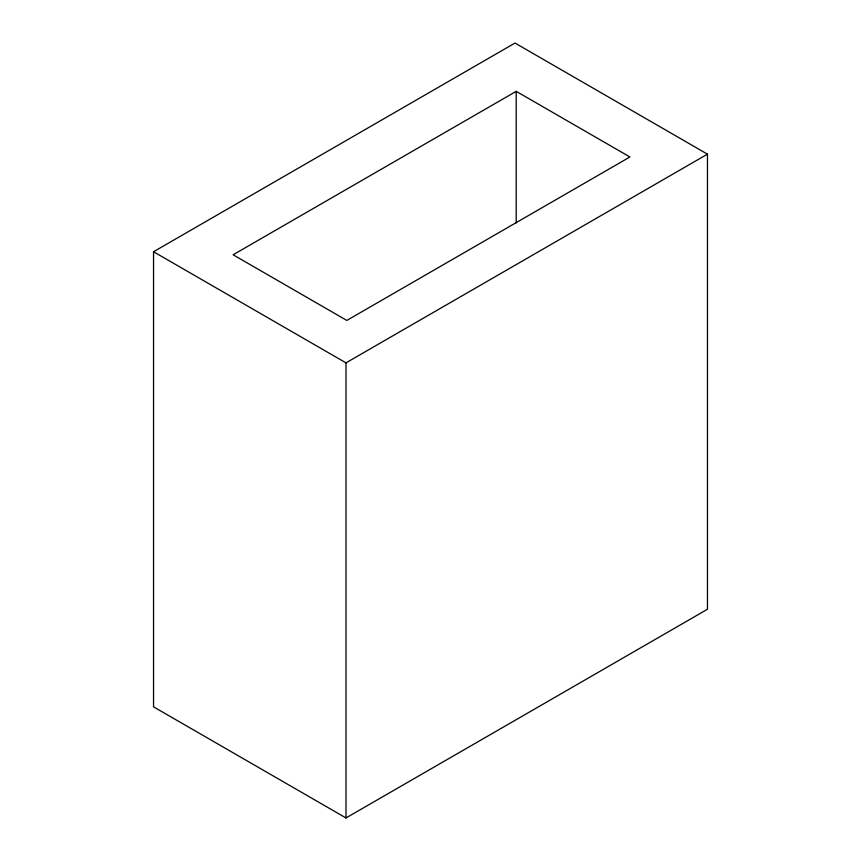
<?xml version="1.0" encoding="UTF-8"?>
<svg xmlns="http://www.w3.org/2000/svg" width="861" height="861" viewBox="0 0 861 861"><rect width="100%" height="100%" fill="white"/><g stroke="black" fill="none" stroke-linecap="round" stroke-linejoin="round"><path stroke-width="1.29" d="M153.538 251.746L515.007 43.05L707.462 154.162L707.462 609.254L345.993 817.95L153.538 706.838L153.538 251.746L345.993 362.858L707.462 154.162M516.213 91.341L233.116 254.781L346.822 320.432L629.918 156.982L516.213 91.341L516.213 222.902M345.993 362.858L345.993 817.95"/></g></svg>
